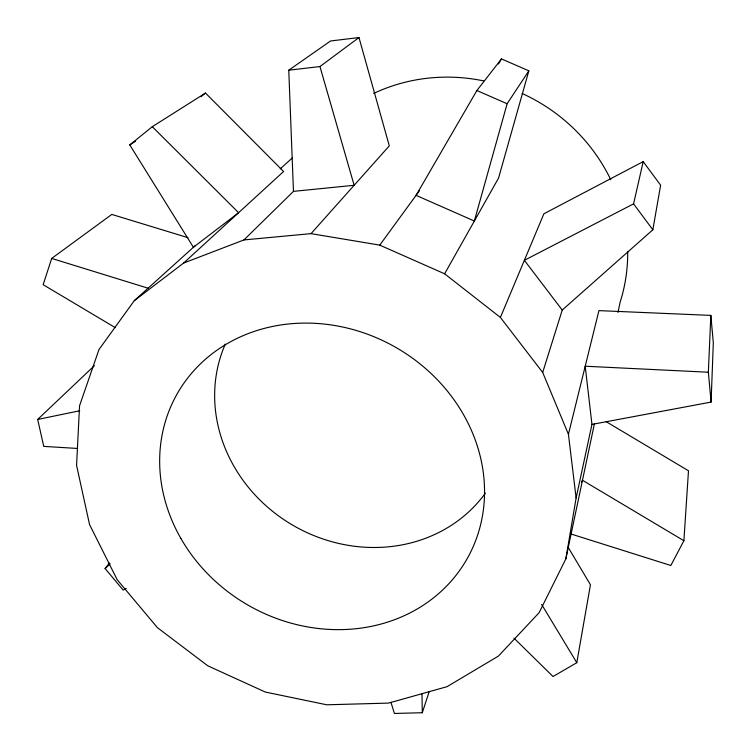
<?xml version="1.0" encoding="UTF-8"?>
<svg xmlns="http://www.w3.org/2000/svg" width="751" height="751" viewBox="0 0 751 751"><rect width="100%" height="100%" fill="white"/><g stroke="black" fill="none" stroke-linecap="round" stroke-linejoin="round"><path stroke-width="1.13" d="M576.12 498.026L591.948 424.409L711.094 402.076L713.319 342.785L710.84 315.392L598.923 310.623L568.423 434.275L576.12 498.026L565.85 558.894L539.105 612.703L498.411 656.092L447.014 686.686L388.539 703.096L326.751 704.795L265.328 692.047L207.802 665.818L157.438 627.667L117.184 579.706L89.557 524.583L76.574 465.413L79.559 405.765L98.991 349.515L134.288 300.672L195.138 245.718M711.094 402.076L708.353 372.233L710.84 315.392M570.375 533.801L670.831 565.494L683.898 540.729L688.489 470.774L606.17 421.677M542.691 372.44L562.236 310.06L652.844 229.778L660.627 185.215L643.194 161.625L543.902 213.772L500.391 317.438L542.691 372.44L568.423 434.275M514.031 638.2L553.036 676.529L576.796 662.701L590.446 584.766L568.357 547.629M565.85 558.894L594.454 423.62M617.96 312.482L620.138 302.165A175.143 166.581 29.9 0 0 627.695 251.585M652.844 229.778L633.572 203.859L643.194 161.625M528.845 70.829L507.132 103.741L474.35 221.019L416.063 195.354L476.885 90.533L501.461 58.907L528.845 70.829L498.57 178.034L444.62 273.805L500.391 317.438M188.003 237.682L111.796 214.42L51.688 258.428L43.154 284.695L115.278 327.652M390.933 702.241L394.397 713.45L422.278 712.727L429.187 691.643M581.462 482.33L582.476 480.264L683.898 540.729M498.523 63.948L501.461 58.907M134.288 300.672L183.629 263.047L243.962 239.926L311.045 233.636L379.753 245.126L419.509 190.641M126.29 588.531L123.155 590.061L105.102 568.554L109.402 563.025M311.045 233.636L389.3 145.872L358.978 37.55L330.553 40.976L288.769 70.2L293.463 191.364L243.962 239.926M77.588 448.46L43.746 446.385L37.681 419.452L94.41 365.653M105.102 568.554L110.181 563.794M183.629 263.047L283.596 171.5L205.492 93.049L152.303 126.694L129.773 144.924L193.401 247.276L238.602 212.711L152.303 126.694M280.207 168.881L292.392 157.879M200.968 96.691L205.492 93.049M288.769 70.2L319.954 66.548L358.978 37.55M129.773 144.924L135.649 141.16M633.572 203.859L524.367 260.315L562.236 310.06M37.681 419.452L79.737 410.759M293.463 191.364L354.143 185.29L319.954 66.548M708.353 372.233L585.207 366.225L591.948 424.409M51.688 258.428L148.491 288.337M476.885 90.533L507.132 103.741M379.753 245.126L444.62 273.805M541.64 604.442L576.796 662.701M422.015 694.084L422.278 712.727M373.679 93.453A175.143 166.581 29.9 0 1 483.71 80.911M522.189 93.509A175.143 166.581 29.9 0 1 610.779 179.752M485.418 493.107A150.594 136.889 29.9 0 1 293.97 525.888A150.594 136.889 29.9 0 1 225.281 344.127M180.869 538.42A166.788 148.548 29.9 0 0 462.222 566.733A166.788 148.548 29.9 0 0 323.221 323.963A166.788 148.548 29.9 0 0 180.869 538.42"/></g></svg>
